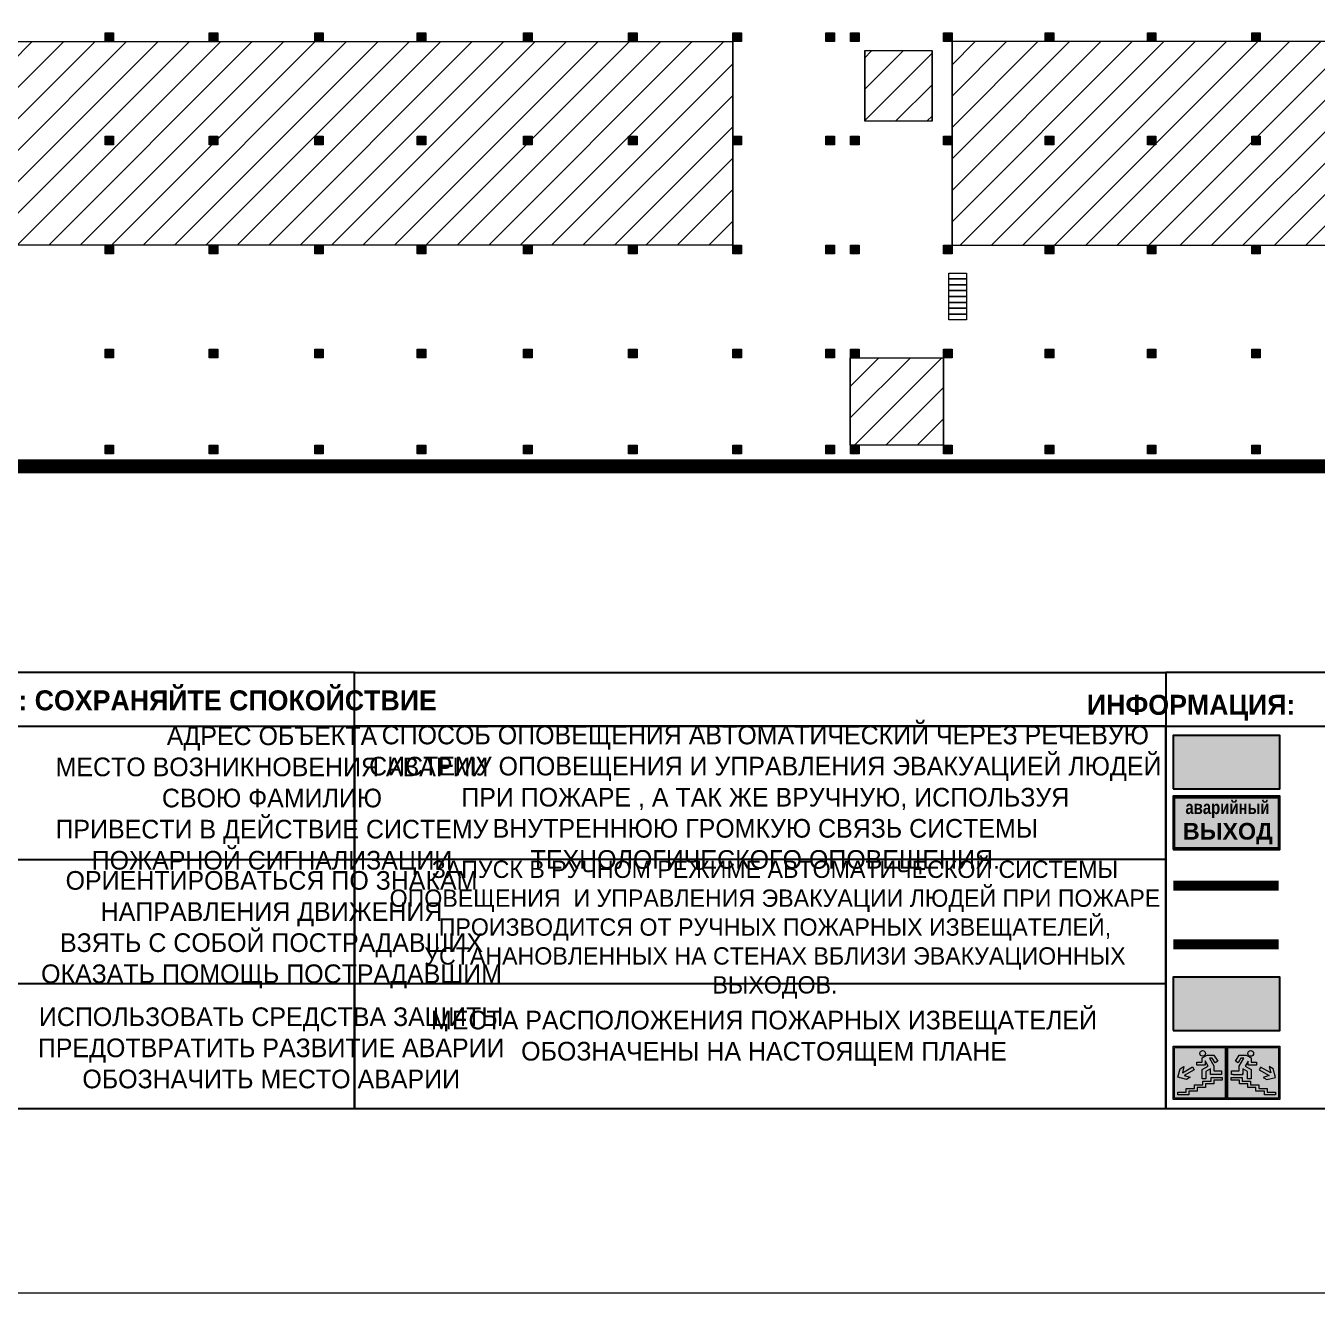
# Model space of a CAD drawing. Header units: millimetres. Extents: x 13810 to 67229, y 12374 to 21950.
# Drawn here: x 31280.8 to 31474.5, y 14154.9 to 14345 of the extents above; entities that cross this region are included whole.
import ezdxf

# ---------------------------------------------------------------- set-up
doc = ezdxf.new("R2010")
doc.units = ezdxf.units.MM
doc.linetypes.add('GOST2.303 4', pattern=[7, 5, -2, 0])
doc.layers.add('План_Штампы', color=7, linetype='Continuous')
doc.styles.add('обычный', font='arial.ttf')

# ---------------------------------------------------------------- blocks, each defined once
blk = doc.blocks.new('A$C41C009D9')
at = {"true_color": 0xffffff}
blk.add_hatch(color=7, dxfattribs=at).paths.add_polyline_path([(0, 8), (-16, 8), (-16, 0), (0, 0)])
h = blk.add_hatch(color=126)
h.dxf.hatch_style = 1
h.paths.add_polyline_path([(-15.8, 7.8), (-15.8, 0.2), (-0.2, 0.2), (-0.2, 7.8)])
at = {"color": 126}
for points in [[(-16, 0), (0, 0), (0, 8), (-16, 8)], [(-16, 0), (0, 0), (0, 8), (-16, 8)], [(-15.8, 7.8), (-0.2, 7.8), (-0.2, 0.2), (-15.8, 0.2)]]:
    blk.add_lwpolyline(points, close=True, dxfattribs=at)
at = {"color": 7, "true_color": 0xffffff, "insert": (-15.8, 7.3), "char_height": 2.5, "width": 15.5999, "attachment_point": 1, "style": 'обычный'}
blk.add_mtext('\\pi1.6133;{\\fArial|b1|i0|c204|p34;\\H0.8x;\\W0.8;аварийный\\H1.25x;\\W1;\\P\\pi1.2327;ВЫХОД}', dxfattribs=at)
blk = doc.blocks.new('A$C32E8229D')
at = {"true_color": 0xffffff}
blk.add_hatch(color=7, dxfattribs=at).paths.add_polyline_path([(0, 0), (0, -8), (16, -8), (16, 0)])
h = blk.add_hatch(color=126)
h.paths.add_polyline_path([(0.2, -0.2), (15.8, -0.2), (15.8, -7.8), (0.2, -7.8)])
h.paths.add_polyline_path([(13.49, -2.05), (12.08, -2.05), (11.37, -2.63, 0.162397), (11.29, -2.84), (11.29, -3.63), (10.35, -3.63), (10.35, -4.05), (11.68, -4.05), (11.68, -3.48), (12.26, -4.28), (11.29, -5.1), (11.29, -6.78), (11.85, -6.78), (11.85, -5.44), (12.8, -4.64), (12.8, -5.94), (14.46, -5.94), (14.46, -5.39), (13.45, -5.39), (13.45, -3.97), (12.46, -2.59), (13.15, -2.59), (13.69, -3.34), (14.18, -3)], flags=16)
h.paths.add_polyline_path([(10.74, -1.82, 1), (11.8, -1.82, 1)], flags=16)
h.paths.add_polyline_path([(9.39, -3.59), (5.99, -3.59), (6.56, -3.03), (5.91, -3.03), (5.1, -3.83), (5.91, -4.64), (6.56, -4.64), (5.99, -4.09), (9.39, -4.09)], flags=16)
h.paths.add_polyline_path([(4.29, -1.08), (1.72, -1.08), (1.72, -6.6), (4.29, -6.6)], flags=16)
at = {"color": 126}
blk.add_lwpolyline([(16, -8), (0, -8), (0, 0), (16, 0)], close=True, dxfattribs=at)
blk = doc.blocks.new('A$C7B4425F7')
at = {"true_color": 0xffffff}
blk.add_hatch(color=7, dxfattribs=at).paths.add_polyline_path([(0, 0), (-16, 0), (-16, -8), (0, -8)])
h = blk.add_hatch(color=126)
h.paths.add_polyline_path([(-0.2, -0.2), (-15.8, -0.2), (-15.8, -7.8), (-0.2, -7.8)])
h.paths.add_polyline_path([(-11.76, -2.03), (-11.76, -3.66), (-11.17, -3.66, -0.568275), (-11.17, -6.18), (-12.58, -6.18), (-12.58, -2.03)], flags=16)
h.paths.add_polyline_path([(-13.33, -4.12, -0.495768), (-13.59, -6.18), (-15.03, -6.18), (-15.03, -2.03), (-13.59, -2.03, -0.487973)], flags=16)
h.paths.add_polyline_path([(-10.25, -2.03), (-9.48, -2.03), (-9.48, -6.18), (-10.25, -6.18)], flags=16)
h.paths.add_polyline_path([(-13.84, -3.69), (-14.24, -3.69), (-14.24, -3.03), (-13.9, -3.03, -0.692621)], flags=0)
h.paths.add_polyline_path([(-9.15, -2.03), (-8.4, -2.03), (-8.04, -3.07), (-7.68, -2.03), (-6.93, -2.03), (-7.64, -4.1), (-6.93, -6.18), (-7.68, -6.18), (-8.04, -5.14), (-8.4, -6.18), (-9.15, -6.18), (-8.44, -4.1)], flags=16)
h.paths.add_polyline_path([(-11.76, -4.46), (-11.42, -4.46, -0.692621), (-11.36, -5.12), (-11.76, -5.12)], flags=0)
h.paths.add_polyline_path([(-13.9, -5.2), (-14.24, -5.2), (-14.24, -4.55), (-13.84, -4.55, -0.708038)], flags=0)
edge = h.paths.add_edge_path(flags=16)
edge.add_ellipse((-5.51, -4.08), major_axis=(0, 2.05), ratio=0.586184, start_angle=0, end_angle=360)
edge = h.paths.add_edge_path(flags=0)
edge.add_ellipse((-5.51, -4.08), major_axis=(0, 1.14), ratio=0.454828, start_angle=0, end_angle=360)
h.paths.add_polyline_path([(-4.13, -4.96, 0.377264), (-3.48, -4.52, 0.0555), (-3.16, -2.03), (-1.66, -2.03), (-1.66, -4.96), (-0.96, -4.96), (-0.96, -7.01), (-1.75, -7.01), (-1.75, -6.18), (-3.3, -6.18), (-3.3, -7.02), (-4.13, -7.02)], flags=16)
h.paths.add_polyline_path([(-2.73, -2.91), (-2.28, -2.91), (-2.28, -4.96), (-3.05, -4.96, 0.079136)], flags=0)
at = {"color": 126}
blk.add_lwpolyline([(-16, -8), (0, -8), (0, 0), (-16, 0)], close=True, dxfattribs=at)
blk = doc.blocks.new('вниз 3')
at = {"lineweight": 0, "true_color": 0xffffff}
h = blk.add_hatch(color=7, dxfattribs=at)
h.dxf.hatch_style = 1
h.paths.add_polyline_path([(40997.5, -4475.69), (40997.25, -4475.28), (40995.76, -4476.15), (40995.97, -4475.23), (40995.39, -4475.56), (40995.05, -4476.83), (40996.33, -4477.17), (40996.91, -4476.83), (40996, -4476.55)], flags=0)
h.paths.add_polyline_path([(40999.81, -4473.95), (41000.22, -4473.95), (41000.64, -4474.67), (41001.03, -4474.43), (41000.46, -4473.49), (41000.42, -4473.49), (40999.43, -4473.49), (40998.68, -4473.92), (40998.68, -4474.57), (40997.88, -4474.57), (40997.88, -4475), (40999.14, -4475), (40999.14, -4474.43), (40999.14, -4474.38), (40999.59, -4475.15), (40998.72, -4475.67), (40998.72, -4477.06), (40999.24, -4477.06), (40999.24, -4475.96), (40999.95, -4475.56), (40999.95, -4476.43), (41001.61, -4476.43), (41001.61, -4475.88), (41000.47, -4475.88), (41000.47, -4475.12)], flags=0)
h.paths.add_polyline_path([(40999.2, -4473.24, 1), (40998.35, -4473.24, 1)], flags=0)
h.paths.add_polyline_path([(41000.46, -4477.26), (41001.69, -4477.26), (41001.69, -4476.84), (41000.03, -4476.84), (41000.03, -4477.39), (40998.78, -4477.39), (40998.78, -4477.95), (40997.53, -4477.95), (40997.53, -4478.5), (40996.29, -4478.5), (40996.29, -4479.06), (40995.05, -4479.06), (40995.05, -4479.48), (40995.29, -4479.48), (40996.72, -4479.48), (40996.72, -4478.92), (40997.97, -4478.92), (40997.97, -4478.36), (40999.2, -4478.36), (40999.2, -4477.81), (41000.46, -4477.81)], flags=0)
h.paths.add_polyline_path([(41002.37, -4472.17), (40994.37, -4472.17), (40994.37, -4480.17), (41002.37, -4480.17)])
h.paths.add_polyline_path([(41002.16, -4479.96), (40994.57, -4479.96), (40994.57, -4472.37), (41002.16, -4472.37)], flags=16)
h.paths.add_polyline_path([(41001.61, -4475.88), (41001.61, -4476.43), (40999.95, -4476.43), (40999.95, -4475.56), (40999.24, -4475.96), (40999.24, -4477.06), (40998.72, -4477.06), (40998.72, -4475.67), (40999.59, -4475.15), (40999.14, -4474.38), (40999.14, -4474.43), (40999.14, -4475), (40997.88, -4475), (40997.88, -4474.57), (40998.68, -4474.57), (40998.68, -4473.92), (40999.43, -4473.49), (41000.42, -4473.49), (41000.46, -4473.49), (41001.03, -4474.43), (41000.64, -4474.67), (41000.22, -4473.95), (40999.81, -4473.95), (41000.47, -4475.12), (41000.47, -4475.88)], flags=0)
h.paths.add_polyline_path([(41001.69, -4476.84), (41001.69, -4477.26), (41000.46, -4477.26), (41000.46, -4477.81), (40999.2, -4477.81), (40999.2, -4478.36), (40997.97, -4478.36), (40997.97, -4478.92), (40996.72, -4478.92), (40996.72, -4479.48), (40995.05, -4479.48), (40995.05, -4479.06), (40996.29, -4479.06), (40996.29, -4478.5), (40997.53, -4478.5), (40997.53, -4477.95), (40998.78, -4477.95), (40998.78, -4477.39), (41000.03, -4477.39), (41000.03, -4476.84)], flags=0)
h.paths.add_polyline_path([(40998.35, -4473.24, -1), (40999.2, -4473.24, -1)], flags=0)
h.paths.add_polyline_path([(40997.5, -4475.69), (40996, -4476.55), (40996.91, -4476.83), (40996.33, -4477.17), (40995.05, -4476.83), (40995.39, -4475.56), (40995.97, -4475.23), (40995.76, -4476.15), (40997.25, -4475.28)], flags=0)
at = {"lineweight": 0}
h = blk.add_hatch(color=126, dxfattribs=at)
h.dxf.hatch_style = 1
h.paths.add_polyline_path([(41002.16, -4472.37), (40994.57, -4472.37), (40994.57, -4479.96), (41002.16, -4479.96)])
h.paths.add_polyline_path([(40995.97, -4475.23), (40995.76, -4476.15), (40997.25, -4475.28), (40997.5, -4475.69), (40996, -4476.55), (40996.91, -4476.83), (40996.33, -4477.17), (40995.05, -4476.83), (40995.39, -4475.56)], flags=16)
h.paths.add_polyline_path([(40997.88, -4474.57), (40998.68, -4474.57), (40998.68, -4473.92), (40999.43, -4473.49), (41000.42, -4473.49), (41000.46, -4473.49), (41001.03, -4474.43), (41000.64, -4474.67), (41000.22, -4473.95), (40999.81, -4473.95), (41000.47, -4475.12), (41000.47, -4475.88), (41001.61, -4475.88), (41001.61, -4476.43), (40999.95, -4476.43), (40999.95, -4475.56), (40999.24, -4475.96), (40999.24, -4477.06), (40998.72, -4477.06), (40998.72, -4475.67), (40999.59, -4475.15), (40999.14, -4474.38), (40999.14, -4474.43), (40999.14, -4475), (40997.88, -4475)], flags=16)
h.paths.add_polyline_path([(40998.35, -4473.24, -1), (40999.2, -4473.24, -1)], flags=16)
h.paths.add_polyline_path([(40997.53, -4477.95), (40998.78, -4477.95), (40998.78, -4477.39), (41000.03, -4477.39), (41000.03, -4476.84), (41001.69, -4476.84), (41001.69, -4477.26), (41000.46, -4477.26), (41000.46, -4477.81), (40999.2, -4477.81), (40999.2, -4478.36), (40997.97, -4478.36), (40997.97, -4478.92), (40996.72, -4478.92), (40996.72, -4479.48), (40995.05, -4479.48), (40995.05, -4479.06), (40996.29, -4479.06), (40996.29, -4478.5), (40997.53, -4478.5)], flags=16)
at = {"lineweight": 0, "true_color": 0xffffff}
h = blk.add_hatch(color=7, dxfattribs=at)
h.dxf.hatch_style = 1
h.paths.add_polyline_path([(40999.2, -4473.24, 1), (40998.35, -4473.24, 1)])
h.paths.add_polyline_path([(40999.81, -4473.95), (41000.22, -4473.95), (41000.64, -4474.67), (41001.03, -4474.43), (41000.46, -4473.49), (41000.42, -4473.49), (40999.43, -4473.49), (40998.68, -4473.92), (40998.68, -4474.57), (40997.88, -4474.57), (40997.88, -4475), (40999.14, -4475), (40999.14, -4474.43), (40999.14, -4474.38), (40999.59, -4475.15), (40998.72, -4475.67), (40998.72, -4477.06), (40999.24, -4477.06), (40999.24, -4475.96), (40999.95, -4475.56), (40999.95, -4476.43), (41001.61, -4476.43), (41001.61, -4475.88), (41000.47, -4475.88), (41000.47, -4475.12)])
h.paths.add_polyline_path([(40999.2, -4477.81), (41000.46, -4477.81), (41000.46, -4477.26), (41001.69, -4477.26), (41001.69, -4476.84), (41000.03, -4476.84), (41000.03, -4477.39), (40998.78, -4477.39), (40998.78, -4477.95), (40997.53, -4477.95), (40997.53, -4478.5), (40996.29, -4478.5), (40996.29, -4479.06), (40995.05, -4479.06), (40995.05, -4479.48), (40995.29, -4479.48), (40996.72, -4479.48), (40996.72, -4478.92), (40997.97, -4478.92), (40997.97, -4478.36), (40999.2, -4478.36)])
h.paths.add_polyline_path([(40997.5, -4475.69), (40997.25, -4475.28), (40995.76, -4476.15), (40995.97, -4475.23), (40995.39, -4475.56), (40995.05, -4476.83), (40996.33, -4477.17), (40996.91, -4476.83), (40996, -4476.55)])
at = {"color": 126, "lineweight": 0}
for points in [[(40994.37, -4472.17), (41002.37, -4472.17), (41002.37, -4480.17), (40994.37, -4480.17)], [(40994.57, -4472.37), (41002.16, -4472.37), (41002.16, -4479.96), (40994.57, -4479.96)]]:
    blk.add_lwpolyline(points, close=True, dxfattribs=at)
for points in [[(40999.14, -4474.43), (40999.14, -4475), (40997.88, -4475), (40997.88, -4474.57), (40998.68, -4474.57), (40998.68, -4473.92), (40999.43, -4473.49), (41000.42, -4473.49), (41000.46, -4473.49), (41001.03, -4474.43), (41000.64, -4474.67), (41000.22, -4473.95), (40999.81, -4473.95), (41000.47, -4475.12), (41000.47, -4475.88), (41001.61, -4475.88), (41001.61, -4476.43), (40999.95, -4476.43), (40999.95, -4475.56), (40999.24, -4475.96), (40999.24, -4477.06), (40998.72, -4477.06), (40998.72, -4475.67), (40999.59, -4475.15), (40999.14, -4474.38), (40999.14, -4474.43)], [(40995.05, -4476.83), (40995.39, -4475.56), (40995.97, -4475.23), (40995.76, -4476.15), (40997.25, -4475.28), (40997.5, -4475.69), (40996, -4476.55), (40996.91, -4476.83), (40996.33, -4477.17), (40995.05, -4476.83)], [(40995.29, -4479.48), (40995.05, -4479.48), (40995.05, -4479.06), (40996.29, -4479.06), (40996.29, -4478.5), (40997.53, -4478.5), (40997.53, -4477.95), (40998.78, -4477.95), (40998.78, -4477.39), (41000.03, -4477.39), (41000.03, -4476.84), (41001.69, -4476.84), (41001.69, -4477.26), (41000.46, -4477.26), (41000.46, -4477.81), (40999.2, -4477.81), (40999.2, -4478.36), (40997.97, -4478.36), (40997.97, -4478.92), (40996.72, -4478.92), (40996.72, -4479.48), (40995.05, -4479.48)]]:
    blk.add_lwpolyline(points, dxfattribs=at)
blk.add_circle((40998.77, -4473.24), 0.426, dxfattribs=at)
blk = doc.blocks.new('вниз')
at = {"lineweight": 0, "true_color": 0xffffff}
h = blk.add_hatch(color=7, dxfattribs=at)
h.dxf.hatch_style = 1
h.paths.add_polyline_path([(40994.51, -4472.22), (40986.51, -4472.22), (40986.51, -4480.22), (40994.51, -4480.22)])
h.paths.add_polyline_path([(40994.31, -4472.42), (40994.31, -4480.01), (40986.71, -4480.01), (40986.71, -4472.42)], flags=16)
h.paths.add_polyline_path([(40988.43, -4473.53), (40989.43, -4473.53), (40990.19, -4473.96), (40990.19, -4474.6), (40991, -4474.6), (40991, -4475.06), (40989.73, -4475.06), (40989.73, -4474.46), (40989.3, -4475.18), (40990.17, -4475.7), (40990.17, -4477.11), (40989.63, -4477.11), (40989.63, -4476.01), (40988.94, -4475.59), (40988.94, -4476.46), (40988.94, -4476.46), (40987.47, -4476.46), (40987.26, -4476.46), (40987.26, -4475.92), (40988.4, -4475.92), (40988.4, -4475.2), (40989.1, -4473.99), (40988.66, -4473.99), (40988.24, -4474.7), (40987.86, -4474.47), (40988.41, -4473.56)], flags=0)
h.paths.add_polyline_path([(40990.55, -4473.29, -1), (40989.69, -4473.29, -1)], flags=0)
h.paths.add_polyline_path([(40988.85, -4476.89), (40988.85, -4477.43), (40990.1, -4477.43), (40990.1, -4477.99), (40991.34, -4477.99), (40991.34, -4478.54), (40992.59, -4478.54), (40992.59, -4479.09), (40993.83, -4479.09), (40993.83, -4479.52), (40992.17, -4479.52), (40992.17, -4478.97), (40990.91, -4478.97), (40990.91, -4478.41), (40989.68, -4478.41), (40989.68, -4477.86), (40988.43, -4477.86), (40988.43, -4477.31), (40987.6, -4477.31), (40987.18, -4477.31), (40987.18, -4476.89)], flags=0)
h.paths.add_polyline_path([(40991.61, -4475.33), (40993.12, -4476.2), (40992.9, -4475.27), (40993.48, -4475.6), (40993.83, -4476.88), (40992.56, -4477.22), (40991.97, -4476.88), (40992.9, -4476.61), (40991.38, -4475.74), (40991.58, -4475.39)], flags=0)
h.paths.add_polyline_path([(40990.19, -4473.96), (40989.43, -4473.53), (40988.43, -4473.53), (40988.41, -4473.56), (40987.86, -4474.47), (40988.24, -4474.7), (40988.66, -4473.99), (40989.1, -4473.99), (40988.4, -4475.2), (40988.4, -4475.92), (40987.26, -4475.92), (40987.26, -4476.46), (40987.47, -4476.46), (40988.94, -4476.46), (40988.94, -4476.27), (40988.94, -4475.59), (40989.63, -4476.01), (40989.63, -4477.11), (40990.17, -4477.11), (40990.17, -4475.7), (40989.3, -4475.18), (40989.73, -4474.46), (40989.73, -4475.06), (40991, -4475.06), (40991, -4474.6), (40990.19, -4474.6)], flags=0)
h.paths.add_polyline_path([(40990.55, -4473.29, 1), (40989.69, -4473.29, 1)], flags=0)
h.paths.add_polyline_path([(40991.61, -4475.33), (40991.58, -4475.39), (40991.38, -4475.74), (40992.9, -4476.61), (40991.97, -4476.88), (40992.56, -4477.22), (40993.83, -4476.88), (40993.48, -4475.6), (40992.9, -4475.27), (40993.12, -4476.2)], flags=0)
h.paths.add_polyline_path([(40990.1, -4477.43), (40988.85, -4477.43), (40988.85, -4476.89), (40987.18, -4476.89), (40987.18, -4477.31), (40987.6, -4477.31), (40988.43, -4477.31), (40988.43, -4477.86), (40989.68, -4477.86), (40989.68, -4478.41), (40990.91, -4478.41), (40990.91, -4478.97), (40992.17, -4478.97), (40992.17, -4479.52), (40993.83, -4479.52), (40993.83, -4479.09), (40992.59, -4479.09), (40992.59, -4478.54), (40991.34, -4478.54), (40991.34, -4477.99), (40990.1, -4477.99)], flags=0)
at = {"lineweight": 0}
h = blk.add_hatch(color=126, dxfattribs=at)
h.dxf.hatch_style = 1
h.paths.add_polyline_path([(40994.31, -4472.42), (40986.71, -4472.42), (40986.71, -4480.01), (40994.31, -4480.01)])
h.paths.add_polyline_path([(40988.43, -4473.53), (40989.43, -4473.53), (40990.19, -4473.96), (40990.19, -4474.6), (40991, -4474.6), (40991, -4475.06), (40989.73, -4475.06), (40989.73, -4474.46), (40989.3, -4475.18), (40990.17, -4475.7), (40990.17, -4477.11), (40989.63, -4477.11), (40989.63, -4476.01), (40988.94, -4475.59), (40988.94, -4476.46), (40988.94, -4476.46), (40987.47, -4476.46), (40987.26, -4476.46), (40987.26, -4475.92), (40988.4, -4475.92), (40988.4, -4475.2), (40989.1, -4473.99), (40988.66, -4473.99), (40988.24, -4474.7), (40987.86, -4474.47), (40988.41, -4473.56)], flags=16)
h.paths.add_polyline_path([(40990.55, -4473.29, -1), (40989.69, -4473.29, -1)], flags=16)
h.paths.add_polyline_path([(40988.85, -4476.89), (40988.85, -4477.43), (40990.1, -4477.43), (40990.1, -4477.99), (40991.34, -4477.99), (40991.34, -4478.54), (40992.59, -4478.54), (40992.59, -4479.09), (40993.83, -4479.09), (40993.83, -4479.52), (40992.17, -4479.52), (40992.17, -4478.97), (40990.91, -4478.97), (40990.91, -4478.41), (40989.68, -4478.41), (40989.68, -4477.86), (40988.43, -4477.86), (40988.43, -4477.31), (40987.6, -4477.31), (40987.18, -4477.31), (40987.18, -4476.89)], flags=16)
h.paths.add_polyline_path([(40991.61, -4475.33), (40993.12, -4476.2), (40992.9, -4475.27), (40993.48, -4475.6), (40993.83, -4476.88), (40992.56, -4477.22), (40991.97, -4476.88), (40992.9, -4476.61), (40991.38, -4475.74), (40991.58, -4475.39)], flags=16)
at = {"lineweight": 0, "true_color": 0xffffff}
h = blk.add_hatch(color=7, dxfattribs=at)
h.dxf.hatch_style = 1
h.paths.add_polyline_path([(40989.73, -4474.46), (40989.73, -4475.06), (40991, -4475.06), (40991, -4474.6), (40990.19, -4474.6), (40990.19, -4473.96), (40989.43, -4473.53), (40988.43, -4473.53), (40988.41, -4473.56), (40987.86, -4474.47), (40988.24, -4474.7), (40988.66, -4473.99), (40989.1, -4473.99), (40988.4, -4475.2), (40988.4, -4475.92), (40987.26, -4475.92), (40987.26, -4476.46), (40987.47, -4476.46), (40988.94, -4476.46), (40988.94, -4475.59), (40989.63, -4476.01), (40989.63, -4477.11), (40990.17, -4477.11), (40990.17, -4475.7), (40989.3, -4475.18)])
h.paths.add_polyline_path([(40989.69, -4473.29, 1), (40990.55, -4473.29, 1)])
h.paths.add_polyline_path([(40991.61, -4475.33), (40991.58, -4475.39), (40991.38, -4475.74), (40992.9, -4476.61), (40991.97, -4476.88), (40992.56, -4477.22), (40993.83, -4476.88), (40993.48, -4475.6), (40992.9, -4475.27), (40993.12, -4476.2)])
h.paths.add_polyline_path([(40990.1, -4477.43), (40988.85, -4477.43), (40988.85, -4476.89), (40987.18, -4476.89), (40987.18, -4477.31), (40987.6, -4477.31), (40988.43, -4477.31), (40988.43, -4477.86), (40989.68, -4477.86), (40989.68, -4478.41), (40990.91, -4478.41), (40990.91, -4478.97), (40992.17, -4478.97), (40992.17, -4479.52), (40993.83, -4479.52), (40993.83, -4479.09), (40992.59, -4479.09), (40992.59, -4478.54), (40991.34, -4478.54), (40991.34, -4477.99), (40990.1, -4477.99)])
at = {"color": 126, "lineweight": 0}
for points in [[(40986.51, -4472.22), (40994.51, -4472.22), (40994.51, -4480.22), (40986.51, -4480.22)], [(40986.71, -4472.42), (40994.31, -4472.42), (40994.31, -4480.01), (40986.71, -4480.01)]]:
    blk.add_lwpolyline(points, close=True, dxfattribs=at)
for points in [[(40987.47, -4476.46), (40987.26, -4476.46), (40987.26, -4475.92), (40988.4, -4475.92), (40988.4, -4475.2), (40989.1, -4473.99), (40988.66, -4473.99), (40988.24, -4474.7), (40987.86, -4474.47), (40988.41, -4473.56), (40988.43, -4473.53), (40989.43, -4473.53), (40990.19, -4473.96), (40990.19, -4474.6), (40991, -4474.6), (40991, -4475.06), (40989.73, -4475.06), (40989.73, -4474.46), (40989.3, -4475.18), (40990.17, -4475.7), (40990.17, -4477.11), (40989.63, -4477.11), (40989.63, -4476.01), (40988.94, -4475.59), (40988.94, -4476.46)], [(40987.47, -4476.46), (40988.94, -4476.46), (40988.94, -4476.27)], [(40991.58, -4475.39), (40991.38, -4475.74), (40992.9, -4476.61), (40991.97, -4476.88), (40992.56, -4477.22), (40993.83, -4476.88), (40993.48, -4475.6), (40992.9, -4475.27), (40993.12, -4476.2), (40991.61, -4475.33), (40991.58, -4475.39)], [(40987.6, -4477.31), (40987.18, -4477.31), (40987.18, -4476.89), (40988.85, -4476.89), (40988.85, -4477.43), (40990.1, -4477.43), (40990.1, -4477.99), (40991.34, -4477.99), (40991.34, -4478.54), (40992.59, -4478.54), (40992.59, -4479.09), (40993.83, -4479.09), (40993.83, -4479.52), (40992.17, -4479.52), (40992.17, -4478.97), (40990.91, -4478.97), (40990.91, -4478.41), (40989.68, -4478.41), (40989.68, -4477.86), (40988.43, -4477.86), (40988.43, -4477.31), (40987.6, -4477.31)]]:
    blk.add_lwpolyline(points, dxfattribs=at)
blk.add_circle((40990.12, -4473.29), 0.432, dxfattribs=at)

msp = doc.modelspace()

# ---------------------------------------------------------------- hatches: boundary and pattern name
at = {"lineweight": 0, "true_color": 0x000000}
h = msp.add_hatch(dxfattribs=at)
h.set_pattern_fill('ANSI31', color=18, scale=1.05, angle=180)
h.set_pattern_definition([(225, (48270.896, 22887.802), (2.35731723, -2.35731723), [])])
h.paths.add_polyline_path([(31562.76, 14296.46), (31562.76, 14284.63), (31576.38, 14284.63), (31576.38, 14296.46)])
h.paths.add_polyline_path([(31576.38, 14390.35), (31576.38, 14422.84), (31543.5, 14422.84), (31543.5, 14390.35)])
h.paths.add_polyline_path([(31512.41, 14284.27), (31526.01, 14284.27), (31526.01, 14296.46), (31512.41, 14296.46)])
h.paths.add_polyline_path([(31419.71, 14342.6), (31419.71, 14312.06), (31512.41, 14312.06), (31512.41, 14342.6)])
h.paths.add_polyline_path([(31418.43, 14282.05), (31418.43, 14295.17), (31404.48, 14295.17), (31404.48, 14282.05)])
h.paths.add_polyline_path([(31406.6, 14341.21), (31406.6, 14330.71), (31416.76, 14330.71), (31416.76, 14341.21)])
h.paths.add_polyline_path([(31405.44, 14393), (31417.26, 14393), (31417.26, 14404.23), (31405.44, 14404.23)])
h.paths.add_polyline_path([(31405.44, 14424.09), (31417.26, 14424.09), (31417.26, 14435.32), (31405.44, 14435.32)])
h.paths.add_polyline_path([(31293.93, 14421.54), (31293.93, 14391.64), (31386.82, 14391.64), (31386.82, 14421.54)])
h.paths.add_polyline_path([(31278.66, 14342.6), (31278.66, 14312.06), (31386.82, 14312.06), (31386.82, 14342.6)])
h.paths.add_polyline_path([(31230.66, 14312.06), (31245.51, 14312.06), (31245.51, 14342.6), (31230.66, 14342.6)])
h.paths.add_polyline_path([(31152.79, 14421.54), (31152.79, 14391.64), (31245.51, 14391.64), (31245.51, 14421.54)])
at = {"lineweight": 0}
h = msp.add_hatch(color=256, dxfattribs=at)
h.dxf.hatch_style = 1
h.paths.add_polyline_path([(31292.7, 14343.91), (31292.7, 14342.61), (31293.98, 14342.61), (31293.98, 14343.91)])
h = msp.add_hatch(color=256, dxfattribs=at)
h.dxf.hatch_style = 1
h.paths.add_polyline_path([(31308.34, 14343.91), (31308.34, 14342.61), (31309.62, 14342.61), (31309.62, 14343.91)])
h = msp.add_hatch(color=256, dxfattribs=at)
h.dxf.hatch_style = 1
h.paths.add_polyline_path([(31324.16, 14343.91), (31324.16, 14342.61), (31325.44, 14342.61), (31325.44, 14343.91)])
h = msp.add_hatch(color=256, dxfattribs=at)
h.dxf.hatch_style = 1
h.paths.add_polyline_path([(31339.52, 14343.91), (31339.52, 14342.61), (31340.8, 14342.61), (31340.8, 14343.91)])
h = msp.add_hatch(color=256, dxfattribs=at)
h.dxf.hatch_style = 1
h.paths.add_polyline_path([(31355.49, 14343.91), (31355.49, 14342.61), (31356.77, 14342.61), (31356.77, 14343.91)])
h = msp.add_hatch(color=256, dxfattribs=at)
h.dxf.hatch_style = 1
h.paths.add_polyline_path([(31371.24, 14343.91), (31371.24, 14342.61), (31372.52, 14342.61), (31372.52, 14343.91)])
h = msp.add_hatch(color=256, dxfattribs=at)
h.dxf.hatch_style = 1
h.paths.add_polyline_path([(31386.87, 14343.91), (31386.87, 14342.61), (31388.15, 14342.61), (31388.15, 14343.91)])
h = msp.add_hatch(color=256, dxfattribs=at)
h.dxf.hatch_style = 1
h.paths.add_polyline_path([(31400.83, 14343.91), (31400.83, 14342.61), (31402.11, 14342.61), (31402.11, 14343.91)])
h = msp.add_hatch(color=256, dxfattribs=at)
h.dxf.hatch_style = 1
h.paths.add_polyline_path([(31404.52, 14343.91), (31404.52, 14342.61), (31405.81, 14342.61), (31405.81, 14343.91)])
h = msp.add_hatch(color=256, dxfattribs=at)
h.dxf.hatch_style = 1
h.paths.add_polyline_path([(31418.48, 14343.91), (31418.48, 14342.61), (31419.76, 14342.61), (31419.76, 14343.91)])
h = msp.add_hatch(color=256, dxfattribs=at)
h.dxf.hatch_style = 1
h.paths.add_polyline_path([(31433.72, 14343.91), (31433.72, 14342.61), (31435.01, 14342.61), (31435.01, 14343.91)])
h = msp.add_hatch(color=256, dxfattribs=at)
h.dxf.hatch_style = 1
h.paths.add_polyline_path([(31449.06, 14343.91), (31449.06, 14342.61), (31450.34, 14342.61), (31450.34, 14343.91)])
h = msp.add_hatch(color=256, dxfattribs=at)
h.dxf.hatch_style = 1
h.paths.add_polyline_path([(31464.72, 14343.91), (31464.72, 14342.61), (31466, 14342.61), (31466, 14343.91)])
h = msp.add_hatch(color=256, dxfattribs=at)
h.dxf.hatch_style = 1
h.paths.add_polyline_path([(31292.7, 14328.42), (31292.7, 14327.12), (31293.98, 14327.12), (31293.98, 14328.42)])
h = msp.add_hatch(color=256, dxfattribs=at)
h.dxf.hatch_style = 1
h.paths.add_polyline_path([(31308.34, 14328.42), (31308.34, 14327.12), (31309.62, 14327.12), (31309.62, 14328.42)])
h = msp.add_hatch(color=256, dxfattribs=at)
h.dxf.hatch_style = 1
h.paths.add_polyline_path([(31324.16, 14328.42), (31324.16, 14327.12), (31325.44, 14327.12), (31325.44, 14328.42)])
h = msp.add_hatch(color=256, dxfattribs=at)
h.dxf.hatch_style = 1
h.paths.add_polyline_path([(31339.52, 14328.42), (31339.52, 14327.12), (31340.8, 14327.12), (31340.8, 14328.42)])
h = msp.add_hatch(color=256, dxfattribs=at)
h.dxf.hatch_style = 1
h.paths.add_polyline_path([(31355.49, 14328.42), (31355.49, 14327.12), (31356.77, 14327.12), (31356.77, 14328.42)])
h = msp.add_hatch(color=256, dxfattribs=at)
h.dxf.hatch_style = 1
h.paths.add_polyline_path([(31371.24, 14328.42), (31371.24, 14327.12), (31372.52, 14327.12), (31372.52, 14328.42)])
h = msp.add_hatch(color=256, dxfattribs=at)
h.dxf.hatch_style = 1
h.paths.add_polyline_path([(31386.87, 14328.42), (31386.87, 14327.12), (31388.15, 14327.12), (31388.15, 14328.42)])
h = msp.add_hatch(color=256, dxfattribs=at)
h.dxf.hatch_style = 1
h.paths.add_polyline_path([(31400.83, 14328.42), (31400.83, 14327.12), (31402.11, 14327.12), (31402.11, 14328.42)])
h = msp.add_hatch(color=256, dxfattribs=at)
h.dxf.hatch_style = 1
h.paths.add_polyline_path([(31404.52, 14328.42), (31404.52, 14327.12), (31405.81, 14327.12), (31405.81, 14328.42)])
h = msp.add_hatch(color=256, dxfattribs=at)
h.dxf.hatch_style = 1
h.paths.add_polyline_path([(31418.48, 14328.42), (31418.48, 14327.12), (31419.76, 14327.12), (31419.76, 14328.42)])
h = msp.add_hatch(color=256, dxfattribs=at)
h.dxf.hatch_style = 1
h.paths.add_polyline_path([(31433.72, 14328.42), (31433.72, 14327.12), (31435.01, 14327.12), (31435.01, 14328.42)])
h = msp.add_hatch(color=256, dxfattribs=at)
h.dxf.hatch_style = 1
h.paths.add_polyline_path([(31449.06, 14328.42), (31449.06, 14327.12), (31450.34, 14327.12), (31450.34, 14328.42)])
h = msp.add_hatch(color=256, dxfattribs=at)
h.dxf.hatch_style = 1
h.paths.add_polyline_path([(31464.72, 14328.42), (31464.72, 14327.12), (31466, 14327.12), (31466, 14328.42)])
h = msp.add_hatch(color=256, dxfattribs=at)
h.dxf.hatch_style = 1
h.paths.add_polyline_path([(31292.7, 14312.06), (31292.7, 14310.77), (31293.98, 14310.77), (31293.98, 14312.06)])
h = msp.add_hatch(color=256, dxfattribs=at)
h.dxf.hatch_style = 1
h.paths.add_polyline_path([(31308.34, 14312.06), (31308.34, 14310.77), (31309.62, 14310.77), (31309.62, 14312.06)])
h = msp.add_hatch(color=256, dxfattribs=at)
h.dxf.hatch_style = 1
h.paths.add_polyline_path([(31324.16, 14312.06), (31324.16, 14310.77), (31325.44, 14310.77), (31325.44, 14312.06)])
h = msp.add_hatch(color=256, dxfattribs=at)
h.dxf.hatch_style = 1
h.paths.add_polyline_path([(31339.52, 14312.06), (31339.52, 14310.77), (31340.8, 14310.77), (31340.8, 14312.06)])
h = msp.add_hatch(color=256, dxfattribs=at)
h.dxf.hatch_style = 1
h.paths.add_polyline_path([(31355.49, 14312.06), (31355.49, 14310.77), (31356.77, 14310.77), (31356.77, 14312.06)])
h = msp.add_hatch(color=256, dxfattribs=at)
h.dxf.hatch_style = 1
h.paths.add_polyline_path([(31371.24, 14312.06), (31371.24, 14310.77), (31372.52, 14310.77), (31372.52, 14312.06)])
h = msp.add_hatch(color=256, dxfattribs=at)
h.dxf.hatch_style = 1
h.paths.add_polyline_path([(31386.87, 14312.06), (31386.87, 14310.77), (31388.15, 14310.77), (31388.15, 14312.06)])
h = msp.add_hatch(color=256, dxfattribs=at)
h.dxf.hatch_style = 1
h.paths.add_polyline_path([(31400.83, 14312.06), (31400.83, 14310.77), (31402.11, 14310.77), (31402.11, 14312.06)])
h = msp.add_hatch(color=256, dxfattribs=at)
h.dxf.hatch_style = 1
h.paths.add_polyline_path([(31404.52, 14312.06), (31404.52, 14310.77), (31405.81, 14310.77), (31405.81, 14312.06)])
h = msp.add_hatch(color=256, dxfattribs=at)
h.dxf.hatch_style = 1
h.paths.add_polyline_path([(31418.48, 14312.06), (31418.48, 14310.77), (31419.76, 14310.77), (31419.76, 14312.06)])
h = msp.add_hatch(color=256, dxfattribs=at)
h.dxf.hatch_style = 1
h.paths.add_polyline_path([(31433.72, 14312.06), (31433.72, 14310.77), (31435.01, 14310.77), (31435.01, 14312.06)])
h = msp.add_hatch(color=256, dxfattribs=at)
h.dxf.hatch_style = 1
h.paths.add_polyline_path([(31449.06, 14312.06), (31449.06, 14310.77), (31450.34, 14310.77), (31450.34, 14312.06)])
h = msp.add_hatch(color=256, dxfattribs=at)
h.dxf.hatch_style = 1
h.paths.add_polyline_path([(31464.72, 14312.06), (31464.72, 14310.77), (31466, 14310.77), (31466, 14312.06)])
h = msp.add_hatch(color=256, dxfattribs=at)
h.dxf.hatch_style = 1
h.paths.add_polyline_path([(31292.7, 14296.47), (31292.7, 14295.18), (31293.98, 14295.18), (31293.98, 14296.47)])
h = msp.add_hatch(color=256, dxfattribs=at)
h.dxf.hatch_style = 1
h.paths.add_polyline_path([(31308.34, 14296.47), (31308.34, 14295.18), (31309.62, 14295.18), (31309.62, 14296.47)])
h = msp.add_hatch(color=256, dxfattribs=at)
h.dxf.hatch_style = 1
h.paths.add_polyline_path([(31324.16, 14296.47), (31324.16, 14295.18), (31325.44, 14295.18), (31325.44, 14296.47)])
h = msp.add_hatch(color=256, dxfattribs=at)
h.dxf.hatch_style = 1
h.paths.add_polyline_path([(31339.52, 14296.47), (31339.52, 14295.18), (31340.8, 14295.18), (31340.8, 14296.47)])
h = msp.add_hatch(color=256, dxfattribs=at)
h.dxf.hatch_style = 1
h.paths.add_polyline_path([(31355.49, 14296.47), (31355.49, 14295.18), (31356.77, 14295.18), (31356.77, 14296.47)])
h = msp.add_hatch(color=256, dxfattribs=at)
h.dxf.hatch_style = 1
h.paths.add_polyline_path([(31371.24, 14296.47), (31371.24, 14295.18), (31372.52, 14295.18), (31372.52, 14296.47)])
h = msp.add_hatch(color=256, dxfattribs=at)
h.dxf.hatch_style = 1
h.paths.add_polyline_path([(31386.87, 14296.47), (31386.87, 14295.18), (31388.15, 14295.18), (31388.15, 14296.47)])
h = msp.add_hatch(color=256, dxfattribs=at)
h.dxf.hatch_style = 1
h.paths.add_polyline_path([(31400.83, 14296.47), (31400.83, 14295.18), (31402.11, 14295.18), (31402.11, 14296.47)])
h = msp.add_hatch(color=256, dxfattribs=at)
h.dxf.hatch_style = 1
h.paths.add_polyline_path([(31404.52, 14296.47), (31404.52, 14295.18), (31405.81, 14295.18), (31405.81, 14296.47)])
h = msp.add_hatch(color=256, dxfattribs=at)
h.dxf.hatch_style = 1
h.paths.add_polyline_path([(31418.48, 14296.47), (31418.48, 14295.18), (31419.76, 14295.18), (31419.76, 14296.47)])
h = msp.add_hatch(color=256, dxfattribs=at)
h.dxf.hatch_style = 1
h.paths.add_polyline_path([(31433.72, 14296.47), (31433.72, 14295.18), (31435.01, 14295.18), (31435.01, 14296.47)])
h = msp.add_hatch(color=256, dxfattribs=at)
h.dxf.hatch_style = 1
h.paths.add_polyline_path([(31449.06, 14296.47), (31449.06, 14295.18), (31450.34, 14295.18), (31450.34, 14296.47)])
h = msp.add_hatch(color=256, dxfattribs=at)
h.dxf.hatch_style = 1
h.paths.add_polyline_path([(31464.72, 14296.47), (31464.72, 14295.18), (31466, 14295.18), (31466, 14296.47)])
h = msp.add_hatch(color=256, dxfattribs=at)
h.dxf.hatch_style = 1
h.paths.add_polyline_path([(31292.7, 14282.06), (31292.7, 14280.77), (31293.98, 14280.77), (31293.98, 14282.06)])
h = msp.add_hatch(color=256, dxfattribs=at)
h.dxf.hatch_style = 1
h.paths.add_polyline_path([(31308.34, 14282.06), (31308.34, 14280.77), (31309.62, 14280.77), (31309.62, 14282.06)])
h = msp.add_hatch(color=256, dxfattribs=at)
h.dxf.hatch_style = 1
h.paths.add_polyline_path([(31324.16, 14282.06), (31324.16, 14280.77), (31325.44, 14280.77), (31325.44, 14282.06)])
h = msp.add_hatch(color=256, dxfattribs=at)
h.dxf.hatch_style = 1
h.paths.add_polyline_path([(31339.52, 14282.06), (31339.52, 14280.77), (31340.8, 14280.77), (31340.8, 14282.06)])
h = msp.add_hatch(color=256, dxfattribs=at)
h.dxf.hatch_style = 1
h.paths.add_polyline_path([(31355.49, 14282.06), (31355.49, 14280.77), (31356.77, 14280.77), (31356.77, 14282.06)])
h = msp.add_hatch(color=256, dxfattribs=at)
h.dxf.hatch_style = 1
h.paths.add_polyline_path([(31371.24, 14282.06), (31371.24, 14280.77), (31372.52, 14280.77), (31372.52, 14282.06)])
h = msp.add_hatch(color=256, dxfattribs=at)
h.dxf.hatch_style = 1
h.paths.add_polyline_path([(31386.87, 14282.06), (31386.87, 14280.77), (31388.15, 14280.77), (31388.15, 14282.06)])
h = msp.add_hatch(color=256, dxfattribs=at)
h.dxf.hatch_style = 1
h.paths.add_polyline_path([(31400.83, 14282.06), (31400.83, 14280.77), (31402.11, 14280.77), (31402.11, 14282.06)])
h = msp.add_hatch(color=256, dxfattribs=at)
h.dxf.hatch_style = 1
h.paths.add_polyline_path([(31404.52, 14282.06), (31404.52, 14280.77), (31405.81, 14280.77), (31405.81, 14282.06)])
h = msp.add_hatch(color=256, dxfattribs=at)
h.dxf.hatch_style = 1
h.paths.add_polyline_path([(31418.48, 14282.06), (31418.48, 14280.77), (31419.76, 14280.77), (31419.76, 14282.06)])
h = msp.add_hatch(color=256, dxfattribs=at)
h.dxf.hatch_style = 1
h.paths.add_polyline_path([(31433.72, 14282.06), (31433.72, 14280.77), (31435.01, 14280.77), (31435.01, 14282.06)])
h = msp.add_hatch(color=256, dxfattribs=at)
h.dxf.hatch_style = 1
h.paths.add_polyline_path([(31449.06, 14282.06), (31449.06, 14280.77), (31450.34, 14280.77), (31450.34, 14282.06)])
h = msp.add_hatch(color=256, dxfattribs=at)
h.dxf.hatch_style = 1
h.paths.add_polyline_path([(31464.72, 14282.06), (31464.72, 14280.77), (31466, 14280.77), (31466, 14282.06)])

# ---------------------------------------------------------------- linework, layer by layer
at = {"color": 126, "lineweight": 0, "true_color": 0x008754}
msp.add_lwpolyline([(31017.22, 14549.86), (31617.22, 14549.86), (31617.22, 14154.86), (31017.22, 14154.86)], close=True, dxfattribs=at)
at = {"lineweight": 0}
for points in [[(31293.98, 14342.61), (31292.7, 14342.61), (31292.7, 14343.91), (31293.98, 14343.91)], [(31309.62, 14342.61), (31308.34, 14342.61), (31308.34, 14343.91), (31309.62, 14343.91)], [(31325.44, 14342.61), (31324.16, 14342.61), (31324.16, 14343.91), (31325.44, 14343.91)], [(31340.8, 14342.61), (31339.52, 14342.61), (31339.52, 14343.91), (31340.8, 14343.91)], [(31356.77, 14342.61), (31355.49, 14342.61), (31355.49, 14343.91), (31356.77, 14343.91)], [(31372.52, 14342.61), (31371.24, 14342.61), (31371.24, 14343.91), (31372.52, 14343.91)], [(31388.15, 14342.61), (31386.87, 14342.61), (31386.87, 14343.91), (31388.15, 14343.91)], [(31402.11, 14342.61), (31400.83, 14342.61), (31400.83, 14343.91), (31402.11, 14343.91)], [(31405.81, 14342.61), (31404.52, 14342.61), (31404.52, 14343.91), (31405.81, 14343.91)], [(31419.76, 14342.61), (31418.48, 14342.61), (31418.48, 14343.91), (31419.76, 14343.91)], [(31435.01, 14342.61), (31433.72, 14342.61), (31433.72, 14343.91), (31435.01, 14343.91)], [(31450.34, 14342.61), (31449.06, 14342.61), (31449.06, 14343.91), (31450.34, 14343.91)], [(31466, 14342.61), (31464.72, 14342.61), (31464.72, 14343.91), (31466, 14343.91)], [(31386.82, 14312.06), (31278.66, 14312.06), (31278.66, 14342.6), (31386.82, 14342.6)], [(31386.87, 14312.06), (31278.71, 14312.06), (31278.71, 14342.61), (31386.87, 14342.61)], [(31416.76, 14341.21), (31406.6, 14341.21), (31406.6, 14330.71), (31416.76, 14330.71)], [(31416.81, 14341.22), (31406.65, 14341.22), (31406.65, 14330.72), (31416.81, 14330.72)], [(31419.71, 14312.06), (31512.41, 14312.06), (31512.41, 14342.6), (31419.71, 14342.6)], [(31419.76, 14312.06), (31512.46, 14312.06), (31512.46, 14342.61), (31419.76, 14342.61)], [(31293.98, 14327.12), (31292.7, 14327.12), (31292.7, 14328.42), (31293.98, 14328.42)], [(31309.62, 14327.12), (31308.34, 14327.12), (31308.34, 14328.42), (31309.62, 14328.42)], [(31325.44, 14327.12), (31324.16, 14327.12), (31324.16, 14328.42), (31325.44, 14328.42)], [(31340.8, 14327.12), (31339.52, 14327.12), (31339.52, 14328.42), (31340.8, 14328.42)], [(31356.77, 14327.12), (31355.49, 14327.12), (31355.49, 14328.42), (31356.77, 14328.42)], [(31372.52, 14327.12), (31371.24, 14327.12), (31371.24, 14328.42), (31372.52, 14328.42)], [(31388.15, 14327.12), (31386.87, 14327.12), (31386.87, 14328.42), (31388.15, 14328.42)], [(31402.11, 14327.12), (31400.83, 14327.12), (31400.83, 14328.42), (31402.11, 14328.42)], [(31405.81, 14327.12), (31404.52, 14327.12), (31404.52, 14328.42), (31405.81, 14328.42)], [(31419.76, 14327.12), (31418.48, 14327.12), (31418.48, 14328.42), (31419.76, 14328.42)], [(31435.01, 14327.12), (31433.72, 14327.12), (31433.72, 14328.42), (31435.01, 14328.42)], [(31450.34, 14327.12), (31449.06, 14327.12), (31449.06, 14328.42), (31450.34, 14328.42)], [(31466, 14327.12), (31464.72, 14327.12), (31464.72, 14328.42), (31466, 14328.42)], [(31293.98, 14310.77), (31292.7, 14310.77), (31292.7, 14312.06), (31293.98, 14312.06)], [(31309.62, 14310.77), (31308.34, 14310.77), (31308.34, 14312.06), (31309.62, 14312.06)], [(31325.44, 14310.77), (31324.16, 14310.77), (31324.16, 14312.06), (31325.44, 14312.06)], [(31340.8, 14310.77), (31339.52, 14310.77), (31339.52, 14312.06), (31340.8, 14312.06)], [(31356.77, 14310.77), (31355.49, 14310.77), (31355.49, 14312.06), (31356.77, 14312.06)], [(31372.52, 14310.77), (31371.24, 14310.77), (31371.24, 14312.06), (31372.52, 14312.06)], [(31388.15, 14310.77), (31386.87, 14310.77), (31386.87, 14312.06), (31388.15, 14312.06)], [(31402.11, 14310.77), (31400.83, 14310.77), (31400.83, 14312.06), (31402.11, 14312.06)], [(31405.81, 14310.77), (31404.52, 14310.77), (31404.52, 14312.06), (31405.81, 14312.06)], [(31419.76, 14310.77), (31418.48, 14310.77), (31418.48, 14312.06), (31419.76, 14312.06)], [(31435.01, 14310.77), (31433.72, 14310.77), (31433.72, 14312.06), (31435.01, 14312.06)], [(31450.34, 14310.77), (31449.06, 14310.77), (31449.06, 14312.06), (31450.34, 14312.06)], [(31466, 14310.77), (31464.72, 14310.77), (31464.72, 14312.06), (31466, 14312.06)], [(31419.29, 14307), (31419.29, 14307.88), (31421.92, 14307.88), (31421.92, 14307)], [(31419.29, 14306.12), (31419.29, 14307), (31421.92, 14307), (31421.92, 14306.12)], [(31419.29, 14305.24), (31419.29, 14306.12), (31421.92, 14306.12), (31421.92, 14305.24)], [(31419.29, 14304.36), (31419.29, 14305.24), (31421.92, 14305.24), (31421.92, 14304.36)], [(31419.29, 14303.48), (31419.29, 14304.36), (31421.92, 14304.36), (31421.92, 14303.48)], [(31419.29, 14302.6), (31419.29, 14303.48), (31421.92, 14303.48), (31421.92, 14302.6)], [(31419.29, 14301.72), (31419.29, 14302.6), (31421.92, 14302.6), (31421.92, 14301.72)], [(31419.29, 14300.84), (31419.29, 14301.72), (31421.92, 14301.72), (31421.92, 14300.84)], [(31293.98, 14295.18), (31292.7, 14295.18), (31292.7, 14296.47), (31293.98, 14296.47)], [(31309.62, 14295.18), (31308.34, 14295.18), (31308.34, 14296.47), (31309.62, 14296.47)], [(31325.44, 14295.18), (31324.16, 14295.18), (31324.16, 14296.47), (31325.44, 14296.47)], [(31340.8, 14295.18), (31339.52, 14295.18), (31339.52, 14296.47), (31340.8, 14296.47)], [(31356.77, 14295.18), (31355.49, 14295.18), (31355.49, 14296.47), (31356.77, 14296.47)], [(31372.52, 14295.18), (31371.24, 14295.18), (31371.24, 14296.47), (31372.52, 14296.47)], [(31388.15, 14295.18), (31386.87, 14295.18), (31386.87, 14296.47), (31388.15, 14296.47)], [(31402.11, 14295.18), (31400.83, 14295.18), (31400.83, 14296.47), (31402.11, 14296.47)], [(31418.43, 14282.05), (31404.48, 14282.05), (31404.48, 14295.17), (31418.43, 14295.17)], [(31405.81, 14295.18), (31404.52, 14295.18), (31404.52, 14296.47), (31405.81, 14296.47)], [(31418.48, 14282.06), (31404.52, 14282.06), (31404.52, 14295.18), (31418.48, 14295.18)], [(31419.76, 14295.18), (31418.48, 14295.18), (31418.48, 14296.47), (31419.76, 14296.47)], [(31435.01, 14295.18), (31433.72, 14295.18), (31433.72, 14296.47), (31435.01, 14296.47)], [(31450.34, 14295.18), (31449.06, 14295.18), (31449.06, 14296.47), (31450.34, 14296.47)], [(31466, 14295.18), (31464.72, 14295.18), (31464.72, 14296.47), (31466, 14296.47)], [(31293.98, 14280.77), (31292.7, 14280.77), (31292.7, 14282.06), (31293.98, 14282.06)], [(31309.62, 14280.77), (31308.34, 14280.77), (31308.34, 14282.06), (31309.62, 14282.06)], [(31325.44, 14280.77), (31324.16, 14280.77), (31324.16, 14282.06), (31325.44, 14282.06)], [(31340.8, 14280.77), (31339.52, 14280.77), (31339.52, 14282.06), (31340.8, 14282.06)], [(31356.77, 14280.77), (31355.49, 14280.77), (31355.49, 14282.06), (31356.77, 14282.06)], [(31372.52, 14280.77), (31371.24, 14280.77), (31371.24, 14282.06), (31372.52, 14282.06)], [(31388.15, 14280.77), (31386.87, 14280.77), (31386.87, 14282.06), (31388.15, 14282.06)], [(31402.11, 14280.77), (31400.83, 14280.77), (31400.83, 14282.06), (31402.11, 14282.06)], [(31405.81, 14280.77), (31404.52, 14280.77), (31404.52, 14282.06), (31405.81, 14282.06)], [(31419.76, 14280.77), (31418.48, 14280.77), (31418.48, 14282.06), (31419.76, 14282.06)], [(31435.01, 14280.77), (31433.72, 14280.77), (31433.72, 14282.06), (31435.01, 14282.06)], [(31450.34, 14280.77), (31449.06, 14280.77), (31449.06, 14282.06), (31450.34, 14282.06)], [(31466, 14280.77), (31464.72, 14280.77), (31464.72, 14282.06), (31466, 14282.06)]]:
    msp.add_lwpolyline(points, close=True, dxfattribs=at)
at = {"lineweight": 0, "const_width": 2.1}
msp.add_lwpolyline([(31117.71, 14278.87), (31593.17, 14278.87), (31593.17, 14281.09)], dxfattribs=at)
for points in [[(31186.35, 14239.89), (31330.12, 14239.89), (31330.12, 14247.94), (31186.35, 14247.94)], [(31330.12, 14247.94), (31451.83, 14247.94), (31451.83, 14182.49), (31330.12, 14182.49)], [(31330.12, 14247.94), (31451.83, 14247.94), (31451.83, 14239.89), (31330.12, 14239.89)], [(31451.83, 14239.89), (31595.6, 14239.89), (31595.6, 14247.94), (31451.83, 14247.94)], [(31186.35, 14239.89), (31330.12, 14239.89), (31330.12, 14182.49), (31186.35, 14182.49)], [(31330.12, 14239.89), (31451.83, 14239.89), (31451.83, 14219.9), (31330.12, 14219.9)], [(31451.83, 14239.89), (31595.6, 14239.89), (31595.6, 14182.49), (31451.83, 14182.49)], [(31451.83, 14219.9), (31330.12, 14219.9), (31330.12, 14201.32), (31451.83, 14201.32)]]:
    msp.add_lwpolyline(points, close=True)
for points in [[(31244.77, 14219.9), (31186.35, 14219.9), (31330.12, 14219.9)], [(31244.77, 14201.32), (31186.35, 14201.32), (31330.12, 14201.32)]]:
    msp.add_lwpolyline(points)
at = {"color": 126, "lineweight": 80, "true_color": 0x008754, "const_width": 1.5}
msp.add_lwpolyline([(31468.75, 14215.99), (31452.95, 14215.99)], dxfattribs=at)
at = {"color": 126, "linetype": 'GOST2.303 4', "lineweight": 80, "true_color": 0x008754, "const_width": 1.5}
msp.add_lwpolyline([(31468.75, 14207.19), (31452.95, 14207.19)], dxfattribs=at)

# ---------------------------------------------------------------- block references
msp.add_blockref('A$C41C009D9', (31468.95, 14221.43))
at = {"color": 126, "true_color": 0x008754}
for name, p in [('вниз 3', (-9541.42, 18664.07)), ('вниз', (-9525.56, 18664.11)), ('вниз', (-9525.56, 18664.11))]:
    msp.add_blockref(name, p, dxfattribs=at)
at = {"layer": 'План_Штампы'}
msp.add_blockref('A$C7B4425F7', (31468.95, 14238.51), dxfattribs=at)
at = {"layer": 'План_Штампы', "color": 126, "true_color": 0x008754, "xscale": -1}
msp.add_blockref('A$C32E8229D', (31468.95, 14202.24), dxfattribs=at)

# ---------------------------------------------------------------- texts
at = {"lineweight": 0, "attachment_point": 5, "style": 'обычный'}
for s, insert, char_height, width in [('{\\fProxima Nova Rg|b1|i0|c204|p2;ДЕЙСТВИЯ ПРИ АВАРИИ: СОХРАНЯЙТЕ СПОКОЙСТВИЕ\\H1.6644x; }', (31285.96, 14243.35), 3, 175.1736), ('{\\fProxima Nova Rg|b1|i0|c204|p2;ИНФОРМАЦИЯ:\\H1.1997x; }', (31455.63, 14242.68), 3, 175.1736), ('{\\fProxima Nova Rg|b0|i0|c204|p2;СПОСОБ ОПОВЕЩЕНИЯ АВТОМАТИЧЕСКИЙ ЧЕРЕЗ РЕЧЕВУЮ СИСТЕМУ ОПОВЕЩЕНИЯ И УПРАВЛЕНИЯ ЭВАКУАЦИЕЙ ЛЮДЕЙ ПРИ ПОЖАРЕ , А ТАК ЖЕ ВРУЧНУЮ, ИСПОЛЬЗУЯ ВНУТРЕННЮЮ ГРОМКУЮ СВЯЗЬ СИСТЕМЫ ТЕХНОЛОГИЧЕСКОГО ОПОВЕЩЕНИЯ.}', (31391.74, 14228.85), 2.8, 118.5618), ('\\pi-8.4,l8.4,t8.4;{\\fProxima Nova Rg|b0|i0|c204|p2;АДРЕС ОБЪЕКТА\\PМЕСТО ВОЗНИКНОВЕНИЯ АВАРИИ\\PСВОЮ ФАМИЛИЮ\\PПРИВЕСТИ В ДЕЙСТВИЕ СИСТЕМУ \\PПОЖАРНОЙ СИГНАЛИЗАЦИИ}', (31317.74, 14228.73), 2.8, 126.6484), ('{\\fProxima Nova Rg|b0|i0|c204|p2;\\P\\pt7.8;ЗАПУСК В РУЧНОМ РЕЖИМЕ АВТОМАТИЧЕСКОЙ СИСТЕМЫ ОПОВЕЩЕНИЯ  И УПРАВЛЕНИЯ ЭВАКУАЦИИ ЛЮДЕЙ ПРИ ПОЖАРЕ ПРОИЗВОДИТСЯ ОТ РУЧНЫХ ПОЖАРНЫХ ИЗВЕЩАТЕЛЕЙ, УСТАНАНОВЛЕННЫХ НА СТЕНАХ ВБЛИЗИ ЭВАКУАЦИОННЫХ ВЫХОДОВ. }', (31393.19, 14211.57), 2.6, 121.7868), ('\\pi-8.4,l8.4,t8.4;{\\fProxima Nova Rg|b0|i0|c204|p2;ОРИЕНТИРОВАТЬСЯ ПО ЗНАКАМ \\PНАПРАВЛЕНИЯ ДВИЖЕНИЯ\\PВЗЯТЬ С СОБОЙ ПОСТРАДАВШИХ\\PОКАЗАТЬ ПОМОЩЬ ПОСТРАДАВШИМ}', (31317.67, 14209.37), 2.8, 126.6484), ('\\pi-8.4,l8.4,t8.4;{\\fProxima Nova Rg|b0|i0|c204|p2;ИСПОЛЬЗОВАТЬ СРЕДСТВА ЗАЩИТЫ \\PПРЕДОТВРАТИТЬ РАЗВИТИЕ АВАРИИ\\PОБОЗНАЧИТЬ МЕСТО АВАРИИ}', (31317.62, 14191.64), 2.8, 126.6484), ('\\pt8.4;{\\fProxima Nova Rg|b0|i0|c204|p2;\\PМЕСТА РАСПОЛОЖЕНИЯ ПОЖАРНЫХ ИЗВЕЩАТЕЛЕЙ ОБОЗНАЧЕНЫ НА НАСТОЯЩЕМ ПЛАНЕ}', (31391.55, 14195.42), 2.8, 118.5618)]:
    msp.add_mtext(s, dxfattribs=dict(at, insert=insert, char_height=char_height, width=width))

doc.saveas('drawing.dxf')
